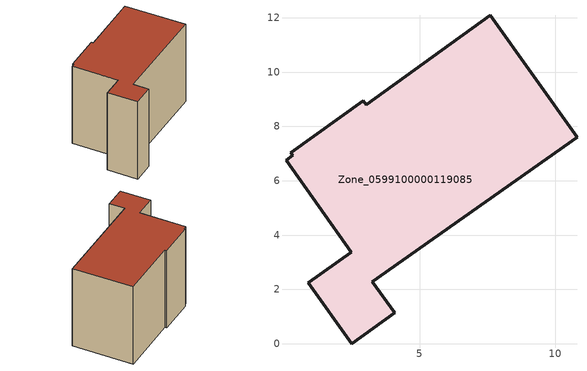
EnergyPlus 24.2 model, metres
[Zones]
Zone_0599100000119085
 floor ground (C_G): 2.49,0 0.89,2.24 2.48,3.37 0.08,6.75 0.32,6.94 0.26,7.04 2.93,8.95 3.04,8.8 7.61,12.09 10.8,7.61 3.26,2.28 4.08,1.13 z0
 wall outside (C_F): 7.61,12.09 3.04,8.8 2.93,8.95 0.26,7.04 0.32,6.94 0.08,6.75 2.48,3.37 0.89,2.24 2.49,0 4.08,1.13 3.26,2.28 10.8,7.61 7.61,12.09 z0:7.64
 roof outside (C_R): 0.32,6.94 0.08,6.75 2.48,3.37 0.89,2.24 2.49,0 4.08,1.13 3.26,2.28 10.8,7.61 7.61,12.09 3.04,8.8 2.93,8.95 0.26,7.04 z7.64
[BUILDING]
Pand.0599100000119085: North Axis=0; Terrain=City; Loads Convergence Tolerance Value=0.04; Temperature Convergence Tolerance Value=0.4; Solar Distribution=FullExterior; Maximum Number of Warmup Days=25; Minimum Number of Warmup Days=1
[Site:Location]
Rotterdam.The.Hague.AP_ZH_NLD Design_Conditions: Latitude=51.96; Longitude=4.45; Time Zone=1; Elevation=-4.5
[SITE:GROUNDTEMPERATURE:BUILDINGSURFACE]
18, 18, 18, 18, 18, 18, 18, 18, 18, 18, 18, 18
[MATERIAL] Thermal Absorptance=0.9; Solar Absorptance=0.7; Visible Absorptance=0.7
Name | Roughness | Thickness | Conductivity | Density | Specific Heat
G.TI.1975-1991 | MediumSmooth | 0.15 | 0.288461 | 540 | 1210
F.TI.1975-1991 | Rough | 0.3 | 0.230769 | 1920 | 840
R.TI.1975-1991 | MediumRough | 0.2 | 0.153846 | 1500 | 1000
[CONSTRUCTION]
C_G: G.TI.1975-1991
C_F: F.TI.1975-1991
C_R: R.TI.1975-1991
[ZONE]
Zone_0599100000119085: Type=1; Multiplier=1; Ceiling Height=Autocalculate; Volume=Autocalculate; Floor Area=autocalculate; Part of Total Floor Area=Yes
[ZONEINFILTRATION:DESIGNFLOWRATE]
Infil_Zone_0599100000119085: Zone or ZoneList or Space or SpaceList=Zone_0599100000119085; Schedule=AlwaysOn; Design Flow Rate Calculation Method=Flow/Area; Flow Rate per Floor Area=0.003; Constant Term Coefficient=1; Temperature Term Coefficient=0; Velocity Term Coefficient=0; Velocity Squared Term Coefficient=0
[HVACTEMPLATE:ZONE:IDEALLOADSAIRSYSTEM]
Zone_0599100000119085: Maximum Heating Supply Air Temperature=50; Minimum Cooling Supply Air Temperature=13; Maximum Heating Supply Air Humidity Ratio=0.0156; Minimum Cooling Supply Air Humidity Ratio=0.0077; Heating Limit=NoLimit; Cooling Limit=NoLimit; Dehumidification Control Type=ConstantSensibleHeatRatio; Cooling Sensible Heat Ratio=0.7; Dehumidification Setpoint=60; Humidification Control Type=None; Humidification Setpoint=30; Outdoor Air Method=None; Outdoor Air Flow Rate per Person=0.00944; Outdoor Air Flow Rate per Zone Floor Area=0; Outdoor Air Flow Rate per Zone=0; Demand Controlled Ventilation Type=None; Outdoor Air Economizer Type=NoEconomizer; Heat Recovery Type=None; Sensible Heat Recovery Effectiveness=0.7; Latent Heat Recovery Effectiveness=0.65
[ZONECONTROL:THERMOSTAT]
ThermostatControl_Zone_0599100000119085: Zone or ZoneList=Zone_0599100000119085; Control Type Schedule=DualSetpointControlType; Control 1=Thermostat_Zone_0599100000119085; Temperature Difference Between Cutout And Setpoint=0
[THERMOSTATSETPOINT:DUALSETPOINT]
Thermostat_Zone_0599100000119085: Heating Setpoint Temperature Schedule=HeatingSetpoint_Zone_0599100000119085; Cooling Setpoint Temperature Schedule=CoolingSetpoint_Zone_0599100000119085
[SCHEDULE:COMPACT]
HeatingSetpoint_Zone_0599100000119085: Through: 12/31, For: AllDays, Until: 24:00, 21
CoolingSetpoint_Zone_0599100000119085: Through: 12/31, For: AllDays, Until: 24:00, 24
DualSetpointControlType: Through: 12/31, For: AllDays, Until: 24:00, 4
AlwaysOn: Through: 12/31, For: AllDays, Until: 24:00, 1
